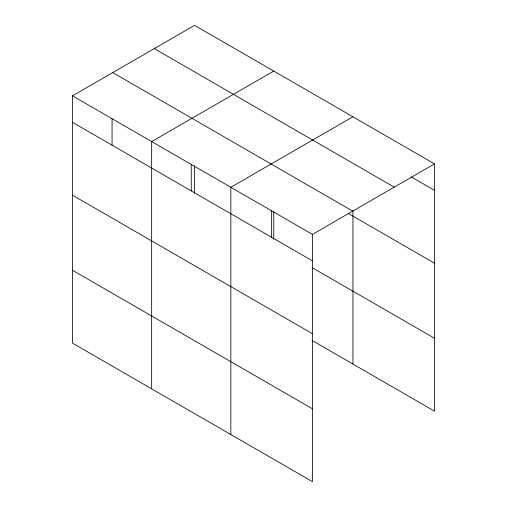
<?xml version="1.0" encoding="UTF-8"?>
<svg xmlns="http://www.w3.org/2000/svg" width="507" height="507" viewBox="0 0 507 507"><rect width="100%" height="100%" fill="white"/><g stroke="black" fill="none" stroke-linecap="round" stroke-linejoin="round"><path stroke-width="0.76" d="M72.469 95.842L312.432 234.386L312.432 481.65L72.469 343.106L72.469 95.842L194.568 25.35L434.531 163.894L434.531 411.158L311.982 340.406M273.755 71.069L151.656 141.561L151.656 388.825M352.942 116.787L230.843 187.279L230.843 434.543M312.432 234.386L434.531 163.894M411.418 177.025L434.531 190.366M154.274 48.615L394.243 187.159M112.757 72.583L352.726 211.127M348.163 213.365L434.531 263.228M72.469 122.32L312.432 260.864M311.982 267.544L434.531 338.296M72.469 195.176L312.432 333.72M72.469 270.244L312.432 408.788M352.942 210.582L352.942 364.051M273.755 211.495L273.755 239.152M271.638 210.836L271.638 237.308M194.568 165.776L194.568 193.433M191.253 164.42L191.253 190.898M112.06 118.701L112.06 145.179"/></g></svg>
